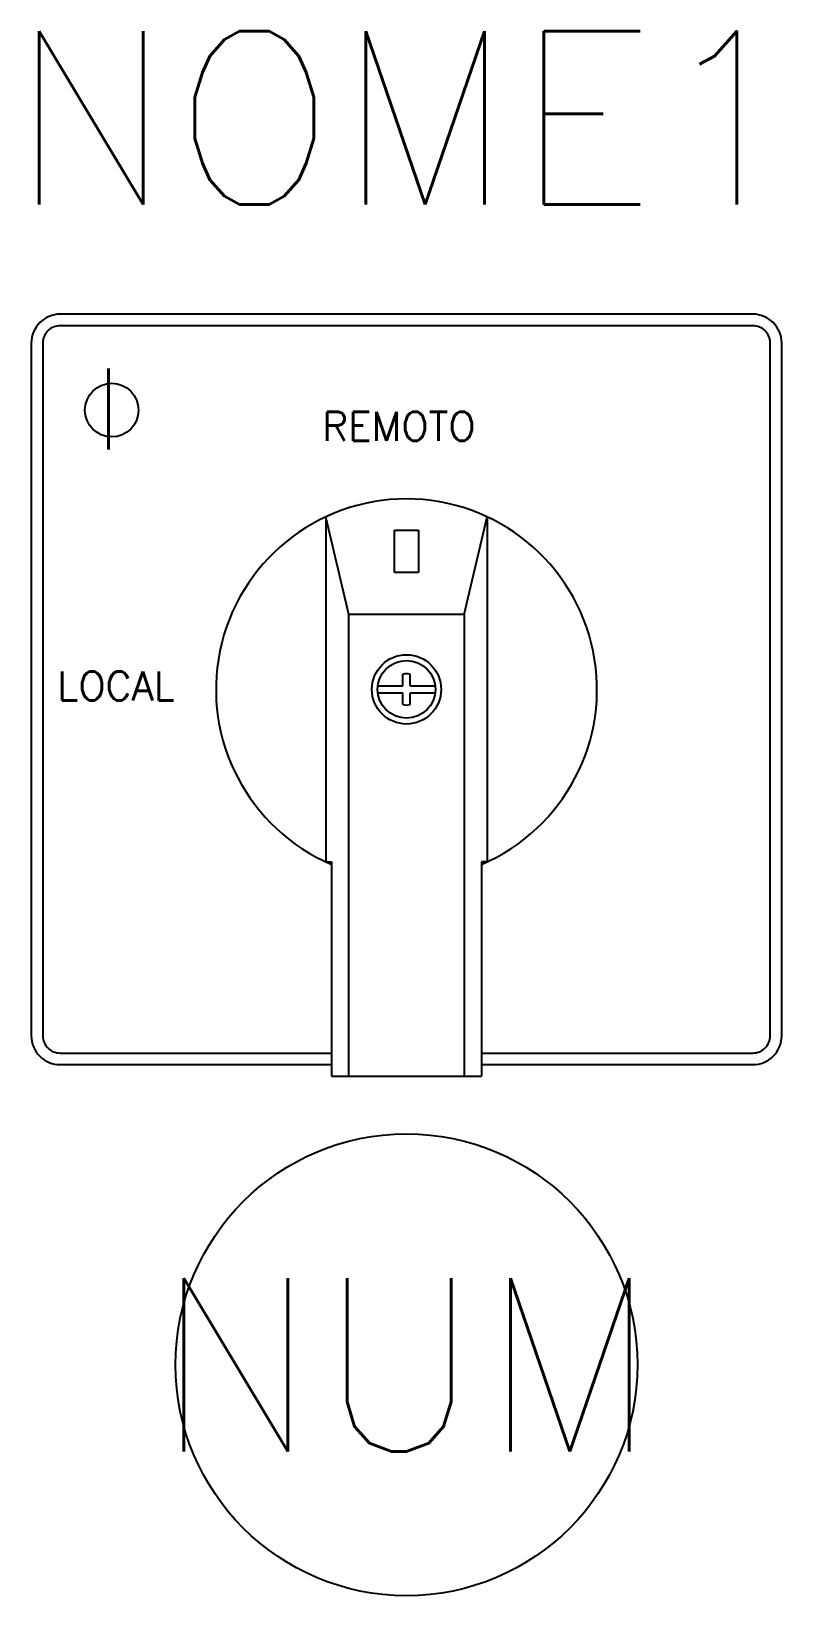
# Model space of a CAD drawing. Header units: millimetres. Extents: x -3.2 to 3.2, y -7.8 to 5.7.
import ezdxf
from ezdxf.enums import TextEntityAlignment as Align

# ---------------------------------------------------------------- set-up
doc = ezdxf.new("R2010")
doc.units = ezdxf.units.MM
doc.styles.add('Romans', font='romans.shx')

msp = doc.modelspace()

# ---------------------------------------------------------------- linework, layer by layer
for p, q in [((-0.7, 1.494), (-0.7, -1.494)), ((-0.5, 0.65), (-0.7, 1.494)), ((0.5, 0.65), (0.7, 1.494)), ((0.7, 1.494), (0.7, -1.494)), ((-0.103, 1.38), (0.103, 1.38)), ((-0.103, 1.013), (-0.103, 1.38)), ((0.103, 1.38), (0.103, 1.013)), ((0.103, 1.013), (-0.103, 1.013)), ((0.5, 0.65), (-0.5, 0.65)), ((-0.5, -3.35), (-0.5, 0.65)), ((0.5, 0.65), (0.5, -3.35)), ((-0.248, 0.031), (-0.031, 0.031)), ((-0.031, 0.031), (-0.031, 0.132)), ((0.031, 0.031), (0.031, 0.132)), ((0.031, 0.031), (0.248, 0.031)), ((-0.248, -0.031), (-0.031, -0.031)), ((-0.031, -0.132), (-0.031, -0.031)), ((0.031, -0.132), (0.031, -0.031)), ((0.031, -0.031), (0.248, -0.031)), ((-0.7, -1.494), (-0.65, -1.494)), ((-0.65, -1.494), (-0.65, -3.35)), ((0.7, -1.494), (0.65, -1.494)), ((0.65, -1.494), (0.65, -3.35)), ((-0.65, -3.35), (0.65, -3.35))]:
    msp.add_line(p, q)
for points in [[(0.65, -3.25), (3, -3.25, 0.414214), (3.25, -3), (3.25, 3, 0.414214), (3, 3.25), (-3, 3.25, 0.414214), (-3.25, 3), (-3.25, -3, 0.414214), (-3, -3.25), (-0.65, -3.25)], [(0.65, -3.15), (3, -3.15, 0.414214), (3.15, -3), (3.15, 3, 0.414214), (3, 3.15), (-3, 3.15, 0.414214), (-3.15, 3), (-3.15, -3, 0.414214), (-3, -3.15), (-0.65, -3.15)]]:
    msp.add_lwpolyline(points, format="xyb")
for centre, radius in [((-2.553, 2.419), 0.232), ((0, 0), 0.3), ((0, 0), 0.25)]:
    msp.add_circle(centre, radius)
at = {"linetype": 'Continuous'}
msp.add_circle((0, -5.85), 2, dxfattribs=at)
for radius, start, end in [(1.65, 293.1998, 246.8002), (0.136, 76.668, 103.332), (0.136, 256.668, 283.332)]:
    msp.add_arc((0, 0), radius, start, end)

# ---------------------------------------------------------------- texts
at = {"attachment_point": 1, "style": 'Romans'}
for s, insert, char_height, width in [('I', (-2.701, 2.778), 0.7, 0.76908), ('REMOTO', (-0.73, 2.404), 0.25, 1.84377), ('LOCAL', (-3.024, 0.155), 0.25, 1.84377)]:
    msp.add_mtext(s, dxfattribs=dict(at, insert=insert, char_height=char_height, width=width))
at = {"color": 7, "style": 'Romans', "flags": 4}
msp.add_attdef('NOME1', text='NOME1', height=1.5, dxfattribs=at).set_placement((0, 3.75), align=Align.BOTTOM_CENTER)
msp.add_attdef('NUM', text='NUM', height=1.5, dxfattribs=at).set_placement((0, -5.85), align=Align.MIDDLE_CENTER)

doc.saveas('drawing.dxf')
